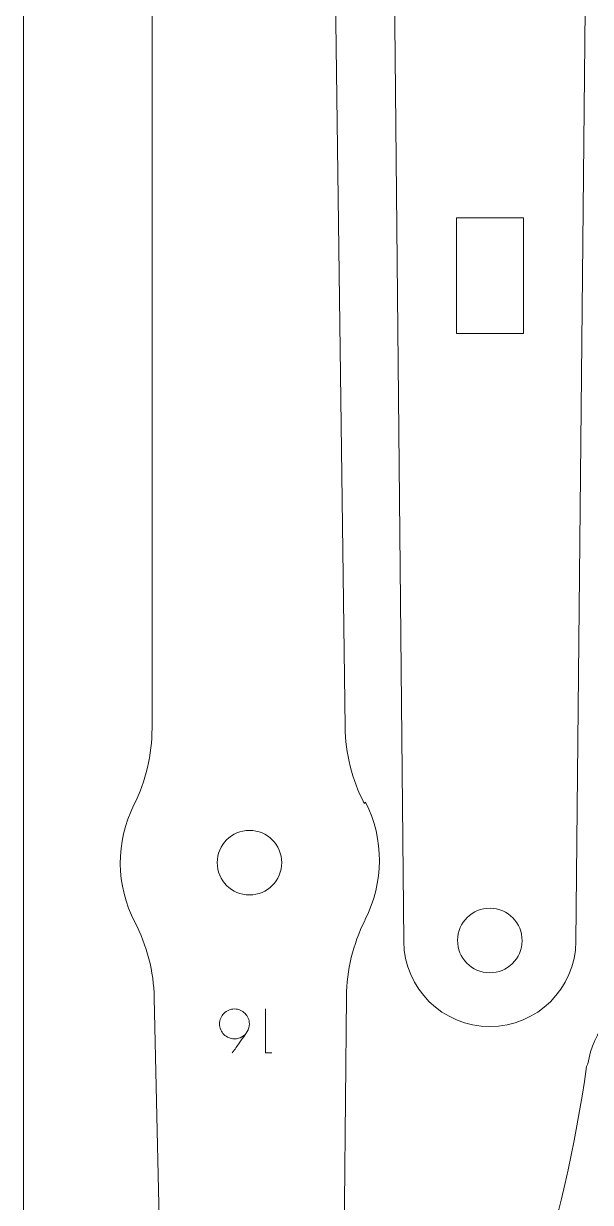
# Model space of a CAD drawing. Header units: millimetres. Extents: x 1 to 3601, y 1 to 1248.
# Drawn here: x 1084.4 to 1110.8, y 963.4 to 1018.2 of the extents above; entities that cross this region are included whole.
import ezdxf

# ---------------------------------------------------------------- set-up
doc = ezdxf.new("R2010")
doc.units = ezdxf.units.MM
doc.layers.get('0').update_dxf_attribs({"lineweight": 5})
doc.layers.add('MARCATGE', color=1, linetype='Continuous', lineweight=5)
doc.layers.add('TALL 1', color=4, linetype='Continuous', lineweight=5)

msp = doc.modelspace()

# ---------------------------------------------------------------- linework, layer by layer
at = {"lineweight": 9}
msp.add_lwpolyline([(1284.418, 915.61), (1284.418, 1215.61), (1084.418, 1215.61), (1084.418, 915.61), (1284.418, 915.61)], close=True, dxfattribs=at)
for points, knots in [([(1091.142, 943.998), (1091.142, 943.998), (1091.142, 944.098), (1091.142, 944.098), (1091.142, 944.098), (1091.142, 944.098), (1090.489, 972.909), (1090.489, 972.909), (1090.489, 972.909), (1090.461, 974.132), (1090.153, 975.333), (1089.588, 976.419), (1089.588, 976.419), (1088.702, 978.124), (1088.685, 980.149), (1089.543, 981.868), (1089.543, 981.868), (1090.097, 982.978), (1090.385, 984.201), (1090.385, 985.441), (1090.385, 985.441), (1090.385, 985.441), (1090.385, 1059.187), (1090.385, 1059.187), (1090.385, 1059.187), (1090.385, 1061.385), (1092.16, 1063.172), (1094.359, 1063.186), (1094.359, 1063.186), (1096.558, 1063.201), (1098.356, 1061.438), (1098.385, 1059.239), (1098.385, 1059.239), (1098.385, 1059.239), (1099.355, 985.5), (1099.355, 985.5), (1099.355, 985.5), (1099.371, 984.26), (1099.675, 983.041), (1100.244, 981.938), (1100.244, 981.938), (1100.244, 981.938), (1100.307, 981.996), (1100.307, 981.996), (1100.307, 981.996), (1101.171, 980.28), (1101.16, 978.254), (1100.279, 976.547), (1100.279, 976.547), (1100.279, 976.547), (1100.27, 976.49), (1100.27, 976.49), (1100.27, 976.49), (1099.719, 975.396), (1099.427, 974.191), (1099.415, 972.967), (1099.415, 972.967), (1099.415, 972.967), (1099.141, 944.151), (1099.141, 944.151), (1099.141, 944.151), (1099.141, 944.151), (1099.141, 944.051), (1099.141, 944.051), (1099.141, 944.051), (1099.12, 941.867), (1097.352, 940.103), (1095.168, 940.089), (1095.168, 940.089), (1092.984, 940.075), (1091.192, 941.815), (1091.142, 943.998)], [0, 0, 0, 0, 0.052632, 0.052632, 0.052632, 0.052632, 0.105263, 0.105263, 0.105263, 0.105263, 0.157895, 0.157895, 0.157895, 0.157895, 0.210526, 0.210526, 0.210526, 0.210526, 0.263158, 0.263158, 0.263158, 0.263158, 0.315789, 0.315789, 0.315789, 0.315789, 0.368421, 0.368421, 0.368421, 0.368421, 0.421053, 0.421053, 0.421053, 0.421053, 0.473684, 0.473684, 0.473684, 0.473684, 0.526316, 0.526316, 0.526316, 0.526316, 0.578947, 0.578947, 0.578947, 0.578947, 0.631579, 0.631579, 0.631579, 0.631579, 0.684211, 0.684211, 0.684211, 0.684211, 0.736842, 0.736842, 0.736842, 0.736842, 0.789474, 0.789474, 0.789474, 0.789474, 0.842105, 0.842105, 0.842105, 0.842105, 0.894737, 0.894737, 0.894737, 0.894737, 1, 1, 1, 1]), ([(1100.63, 1053.172), (1099.477, 1055.691), (1100.199, 1058.672), (1102.376, 1060.385), (1102.376, 1060.385), (1104.553, 1062.098), (1107.62, 1062.097), (1109.797, 1060.384), (1109.797, 1060.384), (1111.974, 1058.67), (1112.695, 1055.689), (1111.541, 1053.171), (1111.541, 1053.171), (1111.073, 1052.15), (1110.825, 1050.942), (1110.814, 1049.819), (1110.814, 1049.819), (1110.814, 1049.819), (1110.077, 975.529), (1110.077, 975.529), (1110.077, 975.529), (1110.056, 973.336), (1108.271, 971.569), (1106.077, 971.569), (1106.077, 971.569), (1103.883, 971.569), (1102.099, 973.336), (1102.078, 975.53), (1102.078, 975.53), (1102.078, 975.53), (1101.355, 1049.82), (1101.355, 1049.82), (1101.355, 1049.82), (1101.344, 1050.943), (1101.098, 1052.151), (1100.63, 1053.172)], [0, 0, 0, 0, 0.1, 0.1, 0.1, 0.1, 0.2, 0.2, 0.2, 0.2, 0.3, 0.3, 0.3, 0.3, 0.4, 0.4, 0.4, 0.4, 0.5, 0.5, 0.5, 0.5, 0.6, 0.6, 0.6, 0.6, 0.7, 0.7, 0.7, 0.7, 0.8, 0.8, 0.8, 0.8, 1, 1, 1, 1]), ([(1110.571, 969.716), (1110.571, 969.716), (1110.634, 969.84), (1110.634, 969.84), (1110.634, 969.84), (1110.851, 971.358), (1111.917, 972.617), (1113.377, 973.083), (1113.377, 973.083), (1114.837, 973.549), (1116.435, 973.14), (1117.492, 972.029), (1117.492, 972.029), (1118.548, 970.919), (1118.877, 969.302), (1118.338, 967.867), (1118.338, 967.867), (1112.244, 944.086), (1115.051, 937.423), (1118.422, 933.138), (1118.422, 933.138), (1118.422, 933.138), (1118.401, 933.163), (1118.401, 933.163), (1118.401, 933.163), (1119.269, 932.166), (1119.809, 930.884), (1119.871, 929.488), (1119.871, 929.488), (1119.994, 926.721), (1118.207, 924.229), (1115.546, 923.458), (1115.546, 923.458), (1114.199, 923.068), (1112.805, 923.171), (1111.579, 923.679), (1111.579, 923.679), (1111.579, 923.679), (1111.624, 923.661), (1111.624, 923.661), (1111.624, 923.661), (1106.388, 927.806), (1098.518, 926.318), (1096.387, 924.849), (1096.387, 924.849), (1094.739, 923.49), (1092.313, 923.665), (1090.878, 925.249), (1090.878, 925.249), (1089.443, 926.832), (1089.506, 929.264), (1091.021, 930.771), (1091.021, 930.771), (1101.607, 941.279), (1108.469, 954.949), (1110.571, 969.716)], [0, 0, 0, 0, 0.066667, 0.066667, 0.066667, 0.066667, 0.133333, 0.133333, 0.133333, 0.133333, 0.2, 0.2, 0.2, 0.2, 0.266667, 0.266667, 0.266667, 0.266667, 0.333333, 0.333333, 0.333333, 0.333333, 0.4, 0.4, 0.4, 0.4, 0.466667, 0.466667, 0.466667, 0.466667, 0.533333, 0.533333, 0.533333, 0.533333, 0.6, 0.6, 0.6, 0.6, 0.666667, 0.666667, 0.666667, 0.666667, 0.733333, 0.733333, 0.733333, 0.733333, 0.8, 0.8, 0.8, 0.8, 0.866667, 0.866667, 0.866667, 0.866667, 1, 1, 1, 1])]:
    msp.add_open_spline(points, degree=3, knots=knots, dxfattribs=at)
at = {"layer": 'MARCATGE', "lineweight": 9}
for points, knots in [([(1094.11, 970.345), (1094.23, 970.513), (1094.339, 970.665), (1094.437, 970.802), (1094.437, 970.802), (1094.478, 970.861), (1094.52, 970.919), (1094.561, 970.977), (1094.561, 970.977), (1094.603, 971.036), (1094.641, 971.089), (1094.676, 971.138), (1094.676, 971.138), (1094.71, 971.187), (1094.74, 971.229), (1094.764, 971.264), (1094.764, 971.264), (1094.789, 971.299), (1094.805, 971.322), (1094.812, 971.336), (1094.812, 971.336), (1094.876, 971.447), (1094.908, 971.566), (1094.908, 971.694), (1094.908, 971.694), (1094.908, 971.79), (1094.89, 971.88), (1094.853, 971.964), (1094.853, 971.964), (1094.817, 972.047), (1094.767, 972.121), (1094.705, 972.184), (1094.705, 972.184), (1094.643, 972.247), (1094.57, 972.297), (1094.486, 972.333), (1094.486, 972.333), (1094.403, 972.37), (1094.313, 972.388), (1094.217, 972.388), (1094.217, 972.388), (1094.121, 972.388), (1094.031, 972.37), (1093.946, 972.333), (1093.946, 972.333), (1093.861, 972.297), (1093.787, 972.247), (1093.724, 972.184), (1093.724, 972.184), (1093.661, 972.121), (1093.612, 972.047), (1093.575, 971.964), (1093.575, 971.964), (1093.538, 971.88), (1093.52, 971.79), (1093.52, 971.694), (1093.52, 971.694), (1093.52, 971.598), (1093.538, 971.508), (1093.575, 971.425), (1093.575, 971.425), (1093.612, 971.341), (1093.661, 971.267), (1093.724, 971.204), (1093.724, 971.204), (1093.787, 971.141), (1093.861, 971.092), (1093.946, 971.055), (1093.946, 971.055), (1094.031, 971.018), (1094.121, 971), (1094.217, 971), (1094.217, 971), (1094.341, 971), (1094.456, 971.031), (1094.563, 971.093), (1094.563, 971.093), (1094.669, 971.155), (1094.752, 971.236), (1094.812, 971.336), (1094.812, 971.336), (1094.752, 971.236), (1094.669, 971.155), (1094.563, 971.093), (1094.563, 971.093), (1094.456, 971.031), (1094.341, 971), (1094.217, 971), (1094.217, 971), (1094.121, 971), (1094.031, 971.018), (1093.946, 971.055), (1093.946, 971.055), (1093.861, 971.092), (1093.787, 971.141), (1093.724, 971.204), (1093.724, 971.204), (1093.661, 971.267), (1093.612, 971.341), (1093.575, 971.425), (1093.575, 971.425), (1093.538, 971.508), (1093.52, 971.598), (1093.52, 971.694), (1093.52, 971.694), (1093.52, 971.79), (1093.538, 971.88), (1093.575, 971.964), (1093.575, 971.964), (1093.612, 972.047), (1093.661, 972.121), (1093.724, 972.184), (1093.724, 972.184), (1093.787, 972.247), (1093.861, 972.297), (1093.946, 972.333), (1093.946, 972.333), (1094.031, 972.37), (1094.121, 972.388), (1094.217, 972.388), (1094.217, 972.388), (1094.313, 972.388), (1094.403, 972.37), (1094.486, 972.333), (1094.486, 972.333), (1094.57, 972.297), (1094.643, 972.247), (1094.705, 972.184), (1094.705, 972.184), (1094.767, 972.121), (1094.817, 972.047), (1094.853, 971.964), (1094.853, 971.964), (1094.89, 971.88), (1094.908, 971.79), (1094.908, 971.694), (1094.908, 971.694), (1094.908, 971.566), (1094.876, 971.447), (1094.812, 971.336), (1094.812, 971.336), (1094.805, 971.322), (1094.789, 971.299), (1094.764, 971.264), (1094.764, 971.264), (1094.74, 971.229), (1094.71, 971.187), (1094.676, 971.138), (1094.676, 971.138), (1094.641, 971.089), (1094.603, 971.036), (1094.561, 970.977), (1094.561, 970.977), (1094.52, 970.919), (1094.478, 970.861), (1094.437, 970.802), (1094.437, 970.802), (1094.339, 970.665), (1094.23, 970.513), (1094.11, 970.345)], [0, 0, 0, 0, 0.02439, 0.02439, 0.02439, 0.02439, 0.04878, 0.04878, 0.04878, 0.04878, 0.073171, 0.073171, 0.073171, 0.073171, 0.097561, 0.097561, 0.097561, 0.097561, 0.121951, 0.121951, 0.121951, 0.121951, 0.146341, 0.146341, 0.146341, 0.146341, 0.170732, 0.170732, 0.170732, 0.170732, 0.195122, 0.195122, 0.195122, 0.195122, 0.219512, 0.219512, 0.219512, 0.219512, 0.243902, 0.243902, 0.243902, 0.243902, 0.268293, 0.268293, 0.268293, 0.268293, 0.292683, 0.292683, 0.292683, 0.292683, 0.317073, 0.317073, 0.317073, 0.317073, 0.341463, 0.341463, 0.341463, 0.341463, 0.365854, 0.365854, 0.365854, 0.365854, 0.390244, 0.390244, 0.390244, 0.390244, 0.414634, 0.414634, 0.414634, 0.414634, 0.439024, 0.439024, 0.439024, 0.439024, 0.463415, 0.463415, 0.463415, 0.463415, 0.487805, 0.487805, 0.487805, 0.487805, 0.512195, 0.512195, 0.512195, 0.512195, 0.536585, 0.536585, 0.536585, 0.536585, 0.560976, 0.560976, 0.560976, 0.560976, 0.585366, 0.585366, 0.585366, 0.585366, 0.609756, 0.609756, 0.609756, 0.609756, 0.634146, 0.634146, 0.634146, 0.634146, 0.658537, 0.658537, 0.658537, 0.658537, 0.682927, 0.682927, 0.682927, 0.682927, 0.707317, 0.707317, 0.707317, 0.707317, 0.731707, 0.731707, 0.731707, 0.731707, 0.756098, 0.756098, 0.756098, 0.756098, 0.780488, 0.780488, 0.780488, 0.780488, 0.804878, 0.804878, 0.804878, 0.804878, 0.829268, 0.829268, 0.829268, 0.829268, 0.853659, 0.853659, 0.853659, 0.853659, 0.878049, 0.878049, 0.878049, 0.878049, 0.902439, 0.902439, 0.902439, 0.902439, 0.926829, 0.926829, 0.926829, 0.926829, 0.95122, 0.95122, 0.95122, 0.95122, 1, 1, 1, 1]), ([(1095.656, 970.356), (1095.656, 970.356), (1095.947, 970.356), (1095.947, 970.356), (1095.947, 970.356), (1095.947, 970.356), (1095.656, 970.356), (1095.656, 970.356), (1095.656, 970.356), (1095.656, 970.356), (1095.656, 972.388), (1095.656, 972.388), (1095.656, 972.388), (1095.656, 972.388), (1095.656, 970.356), (1095.656, 970.356)], [0, 0, 0, 0, 0.2, 0.2, 0.2, 0.2, 0.4, 0.4, 0.4, 0.4, 0.6, 0.6, 0.6, 0.6, 1, 1, 1, 1])]:
    msp.add_open_spline(points, degree=3, knots=knots, dxfattribs=at)
at = {"layer": 'TALL 1', "lineweight": 9}
for points in [[(1107.634, 1003.778), (1107.634, 1003.778), (1107.634, 1009.151), (1107.634, 1009.151), (1107.634, 1009.151), (1107.634, 1009.151), (1104.534, 1009.151), (1104.534, 1009.151), (1104.534, 1009.151), (1104.534, 1009.151), (1104.534, 1003.778), (1104.534, 1003.778), (1104.534, 1003.778), (1104.534, 1003.778), (1107.634, 1003.778), (1107.634, 1003.778)], [(1094.911, 980.688), (1095.74, 980.688), (1096.411, 980.017), (1096.411, 979.188), (1096.411, 979.188), (1096.411, 978.36), (1095.74, 977.688), (1094.911, 977.688), (1094.911, 977.688), (1094.083, 977.688), (1093.411, 978.36), (1093.411, 979.188), (1093.411, 979.188), (1093.411, 980.017), (1094.083, 980.688), (1094.911, 980.688)], [(1106.063, 974.069), (1106.891, 974.061), (1107.569, 974.726), (1107.577, 975.554), (1107.577, 975.554), (1107.586, 976.383), (1106.921, 977.061), (1106.093, 977.069), (1106.093, 977.069), (1105.264, 977.077), (1104.586, 976.412), (1104.578, 975.584), (1104.578, 975.584), (1104.569, 974.755), (1105.234, 974.077), (1106.063, 974.069)]]:
    msp.add_open_spline(points, degree=3, knots=[0, 0, 0, 0, 0.2, 0.2, 0.2, 0.2, 0.4, 0.4, 0.4, 0.4, 0.6, 0.6, 0.6, 0.6, 1, 1, 1, 1], dxfattribs=at)

doc.saveas('drawing.dxf')
